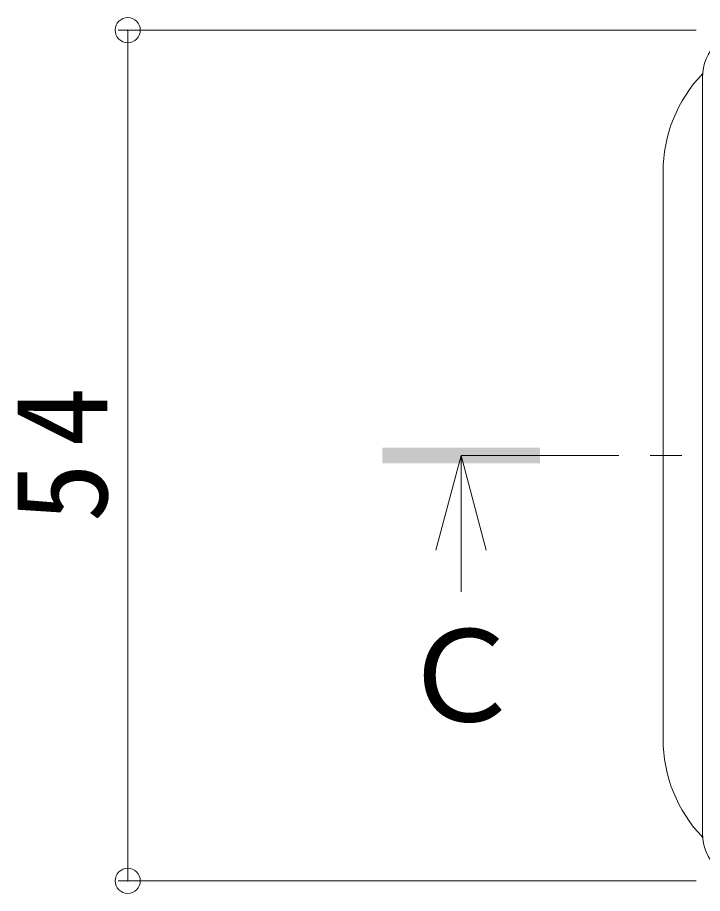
# Model space of a CAD drawing. Units: millimetres at full size, sheet at 1:2; details may follow other scales. Extents: x -343 to 383, y -270 to 277.
# Drawn here: x 19 to 62.5, y 201.3 to 256.9 of the extents above; entities that cross this region are included whole.
import ezdxf
from ezdxf.enums import TextEntityAlignment as Align

# ---------------------------------------------------------------- set-up
doc = ezdxf.new("R2010")
doc.units = ezdxf.units.MM
doc.header["$LTSCALE"] = 2
doc.header["$PDMODE"] = 32
doc.header["$PDSIZE"] = 1.6
doc.linetypes.add('CHAIN1', pattern=[8, 5, -1, 1, -1])
for name, color, linetype, lineweight in [('D-4', 7, 'Continuous', 18), ('D-5', 7, 'Continuous', 18), ('D-7', 6, 'Continuous', 9)]:
    doc.layers.add(name, color=color, linetype=linetype, lineweight=lineweight)
doc.styles.add('ＭＳ ゴシック', font='')
doc.styles.get('ＭＳ ゴシック').set_extended_font_data('MS Gothic')

msp = doc.modelspace()

# ---------------------------------------------------------------- linework, layer by layer
at = {"layer": 'D-4'}
for p, q in [((25.398, 256.135), (62.064, 256.135)), ((25.998, 256.135), (25.998, 202.134)), ((25.398, 202.134), (62.064, 202.134))]:
    msp.add_line(p, q, dxfattribs=at)
for p in [(25.998, 256.135), (25.998, 202.134)]:
    msp.add_point(p, dxfattribs=at)
at = {"layer": 'D-5', "color": 4}
for q in [(45.556, 223.135), (48.756, 223.135), (47.156, 220.486)]:
    msp.add_line((47.156, 229.135), q, dxfattribs=at)
at = {"layer": 'D-5', "color": 4, "linetype": 'CHAIN1'}
msp.add_line((47.156, 229.135), (140.793, 229.135), dxfattribs=at)
at = {"layer": 'D-5', "color": 4}
msp.add_solid([(42.156, 228.635), (52.156, 228.635), (42.156, 229.635), (52.156, 229.635)], dxfattribs=at)
at = {"layer": 'D-7'}
for p, q in [((62.474, 205.135), (62.474, 253.135)), ((59.974, 211.134), (59.974, 247.135))]:
    msp.add_line(p, q, dxfattribs=at)
for centre, radius, start, end in [((65.474, 253.135), 3, 90, 180), ((68.974, 247.135), 9, 136.1519, 180), ((68.974, 211.134), 9, 180, 223.8482), ((65.474, 205.135), 3, 180, 270)]:
    msp.add_arc(centre, radius, start, end, dxfattribs=at)

# ---------------------------------------------------------------- texts
at = {"layer": 'D-4', "color": 2, "insert": (24.798, 224.884), "char_height": 5.865, "attachment_point": 7, "rotation": 90, "style": 'ＭＳ ゴシック'}
msp.add_mtext('\\T1.27;\\W0.95;54', dxfattribs=at)
at = {"layer": 'D-5', "color": 2, "style": 'ＭＳ ゴシック'}
msp.add_text('Ｃ', height=5.865, dxfattribs=at).set_placement((43.156, 210.486), align=Align.BOTTOM_LEFT)

doc.saveas('drawing.dxf')
